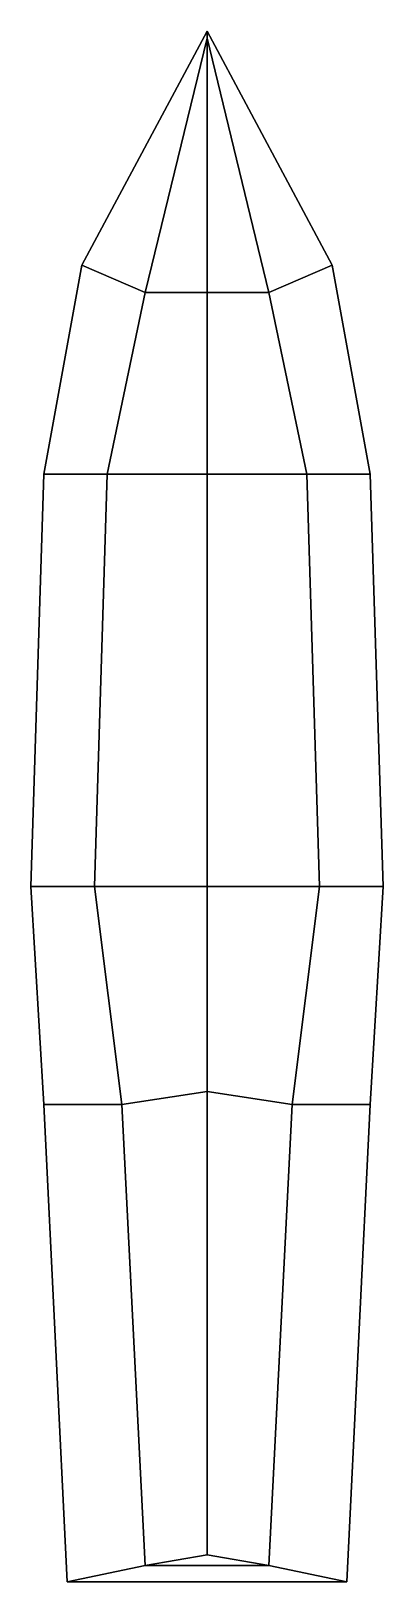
# Model space of a CAD drawing. Extents: x -4.2 to 4.2, y -18.94 to -10.4.
# Drawn here: x -4.2 to -2.26, y -18.94 to -10.4 of the extents above.
import ezdxf

# ---------------------------------------------------------------- set-up
doc = ezdxf.new("R2010")
doc.units = 0
doc.layers.add('BOATS', color=1, linetype='CONTINUOUS')

msp = doc.modelspace()

# ---------------------------------------------------------------- linework, layer by layer
at = {"layer": 'BOATS'}
for points in [[(-3.23, -10.4, 4.12), (-3.92, -11.69, 3.95), (-3.57, -11.84, 3.25), (-3.23, -10.44, 3.25)], [(-3.23, -10.44, 3.25), (-3.57, -11.84, 3.25), (-3.92, -11.69, 3.95), (-3.23, -10.4, 4.12)], [(-3.23, -10.44, 3.25), (-2.89, -11.84, 3.25), (-2.54, -11.69, 3.95), (-3.23, -10.4, 4.12)], [(-3.23, -10.4, 4.12), (-2.54, -11.69, 3.95), (-2.89, -11.84, 3.25), (-3.23, -10.44, 3.25)], [(-3.23, -10.44, 3.25), (-3.57, -11.84, 3.25), (-3.23, -11.84, 2.66), (-3.23, -11, 2.67)], [(-3.23, -11, 2.67), (-3.23, -11.84, 2.66), (-3.57, -11.84, 3.25), (-3.23, -10.44, 3.25)], [(-3.23, -11, 2.67), (-3.23, -11.84, 2.66), (-2.89, -11.84, 3.25), (-3.23, -10.44, 3.25)], [(-3.23, -10.44, 3.25), (-2.89, -11.84, 3.25), (-3.23, -11.84, 2.66), (-3.23, -11, 2.67)], [(-3.92, -11.69, 3.95), (-4.13, -12.84, 3.81), (-3.78, -12.84, 3.25), (-3.57, -11.84, 3.25)], [(-3.57, -11.84, 3.25), (-3.78, -12.84, 3.25), (-4.13, -12.84, 3.81), (-3.92, -11.69, 3.95)], [(-2.89, -11.84, 3.25), (-2.68, -12.84, 3.25), (-2.33, -12.84, 3.81), (-2.54, -11.69, 3.95)], [(-2.54, -11.69, 3.95), (-2.33, -12.84, 3.81), (-2.68, -12.84, 3.25), (-2.89, -11.84, 3.25)], [(-3.57, -11.84, 3.25), (-3.78, -12.84, 3.25), (-3.23, -12.84, 2.67), (-3.23, -11.84, 2.66)], [(-3.23, -11.84, 2.66), (-3.23, -12.84, 2.67), (-3.78, -12.84, 3.25), (-3.57, -11.84, 3.25)], [(-3.23, -11.84, 2.66), (-3.23, -12.84, 2.67), (-2.68, -12.84, 3.25), (-2.89, -11.84, 3.25)], [(-2.89, -11.84, 3.25), (-2.68, -12.84, 3.25), (-3.23, -12.84, 2.67), (-3.23, -11.84, 2.66)], [(-3.78, -12.84, 3.25), (-3.85, -15.11, 3.25), (-4.2, -15.11, 3.81), (-4.13, -12.84, 3.81)], [(-4.13, -12.84, 3.81), (-4.2, -15.11, 3.81), (-3.85, -15.11, 3.25), (-3.78, -12.84, 3.25)], [(-3.78, -12.84, 3.25), (-3.85, -15.11, 3.25), (-3.23, -15.11, 2.74), (-3.23, -12.84, 2.67)], [(-3.23, -12.84, 2.67), (-3.23, -15.11, 2.74), (-3.85, -15.11, 3.25), (-3.78, -12.84, 3.25)], [(-3.23, -12.84, 2.67), (-3.23, -15.11, 2.74), (-2.61, -15.11, 3.25), (-2.68, -12.84, 3.25)], [(-2.68, -12.84, 3.25), (-2.61, -15.11, 3.25), (-3.23, -15.11, 2.74), (-3.23, -12.84, 2.67)], [(-2.33, -12.84, 3.81), (-2.26, -15.11, 3.81), (-2.61, -15.11, 3.25), (-2.68, -12.84, 3.25)], [(-2.68, -12.84, 3.25), (-2.61, -15.11, 3.25), (-2.26, -15.11, 3.81), (-2.33, -12.84, 3.81)], [(-4.2, -15.11, 3.81), (-4.13, -16.31, 3.88), (-3.7, -16.31, 3.25), (-3.85, -15.11, 3.25)], [(-3.85, -15.11, 3.25), (-3.7, -16.31, 3.25), (-4.13, -16.31, 3.88), (-4.2, -15.11, 3.81)], [(-3.23, -15.11, 2.74), (-3.23, -16.24, 2.86), (-3.7, -16.31, 3.25), (-3.85, -15.11, 3.25)], [(-3.85, -15.11, 3.25), (-3.7, -16.31, 3.25), (-3.23, -16.24, 2.86), (-3.23, -15.11, 2.74)], [(-2.61, -15.11, 3.25), (-2.76, -16.31, 3.25), (-3.23, -16.24, 2.86), (-3.23, -15.11, 2.74)], [(-3.23, -15.11, 2.74), (-3.23, -16.24, 2.86), (-2.76, -16.31, 3.25), (-2.61, -15.11, 3.25)], [(-2.61, -15.11, 3.25), (-2.76, -16.31, 3.25), (-2.33, -16.31, 3.88), (-2.26, -15.11, 3.81)], [(-2.26, -15.11, 3.81), (-2.33, -16.31, 3.88), (-2.76, -16.31, 3.25), (-2.61, -15.11, 3.25)], [(-3.7, -16.31, 3.25), (-3.57, -18.85, 3.54), (-4, -18.94, 4.06), (-4.13, -16.31, 3.88)], [(-4.13, -16.31, 3.88), (-4, -18.94, 4.06), (-3.57, -18.85, 3.54), (-3.7, -16.31, 3.25)], [(-3.7, -16.31, 3.25), (-3.57, -18.85, 3.54), (-3.23, -18.79, 3.46), (-3.23, -16.24, 2.86)], [(-3.23, -16.24, 2.86), (-3.23, -18.79, 3.46), (-3.57, -18.85, 3.54), (-3.7, -16.31, 3.25)], [(-2.76, -16.31, 3.25), (-2.89, -18.85, 3.54), (-3.23, -18.79, 3.46), (-3.23, -16.24, 2.86)], [(-3.23, -16.24, 2.86), (-3.23, -18.79, 3.46), (-2.89, -18.85, 3.54), (-2.76, -16.31, 3.25)], [(-2.76, -16.31, 3.25), (-2.89, -18.85, 3.54), (-2.46, -18.94, 4.06), (-2.33, -16.31, 3.88)], [(-2.33, -16.31, 3.88), (-2.46, -18.94, 4.06), (-2.89, -18.85, 3.54), (-2.76, -16.31, 3.25)], [(-4, -18.94, 4.06), (-2.46, -18.94, 4.06), (-2.89, -18.85, 3.54), (-3.57, -18.85, 3.54)], [(-3.57, -18.85, 3.54), (-2.89, -18.85, 3.54), (-2.46, -18.94, 4.06), (-4, -18.94, 4.06)], [(-3.23, -18.79, 3.46), (-3.23, -18.79, 3.46), (-2.89, -18.85, 3.54), (-3.57, -18.85, 3.54)], [(-3.57, -18.85, 3.54), (-2.89, -18.85, 3.54), (-3.23, -18.79, 3.46)]]:
    msp.add_3dface(points, dxfattribs=at)

doc.saveas('drawing.dxf')
